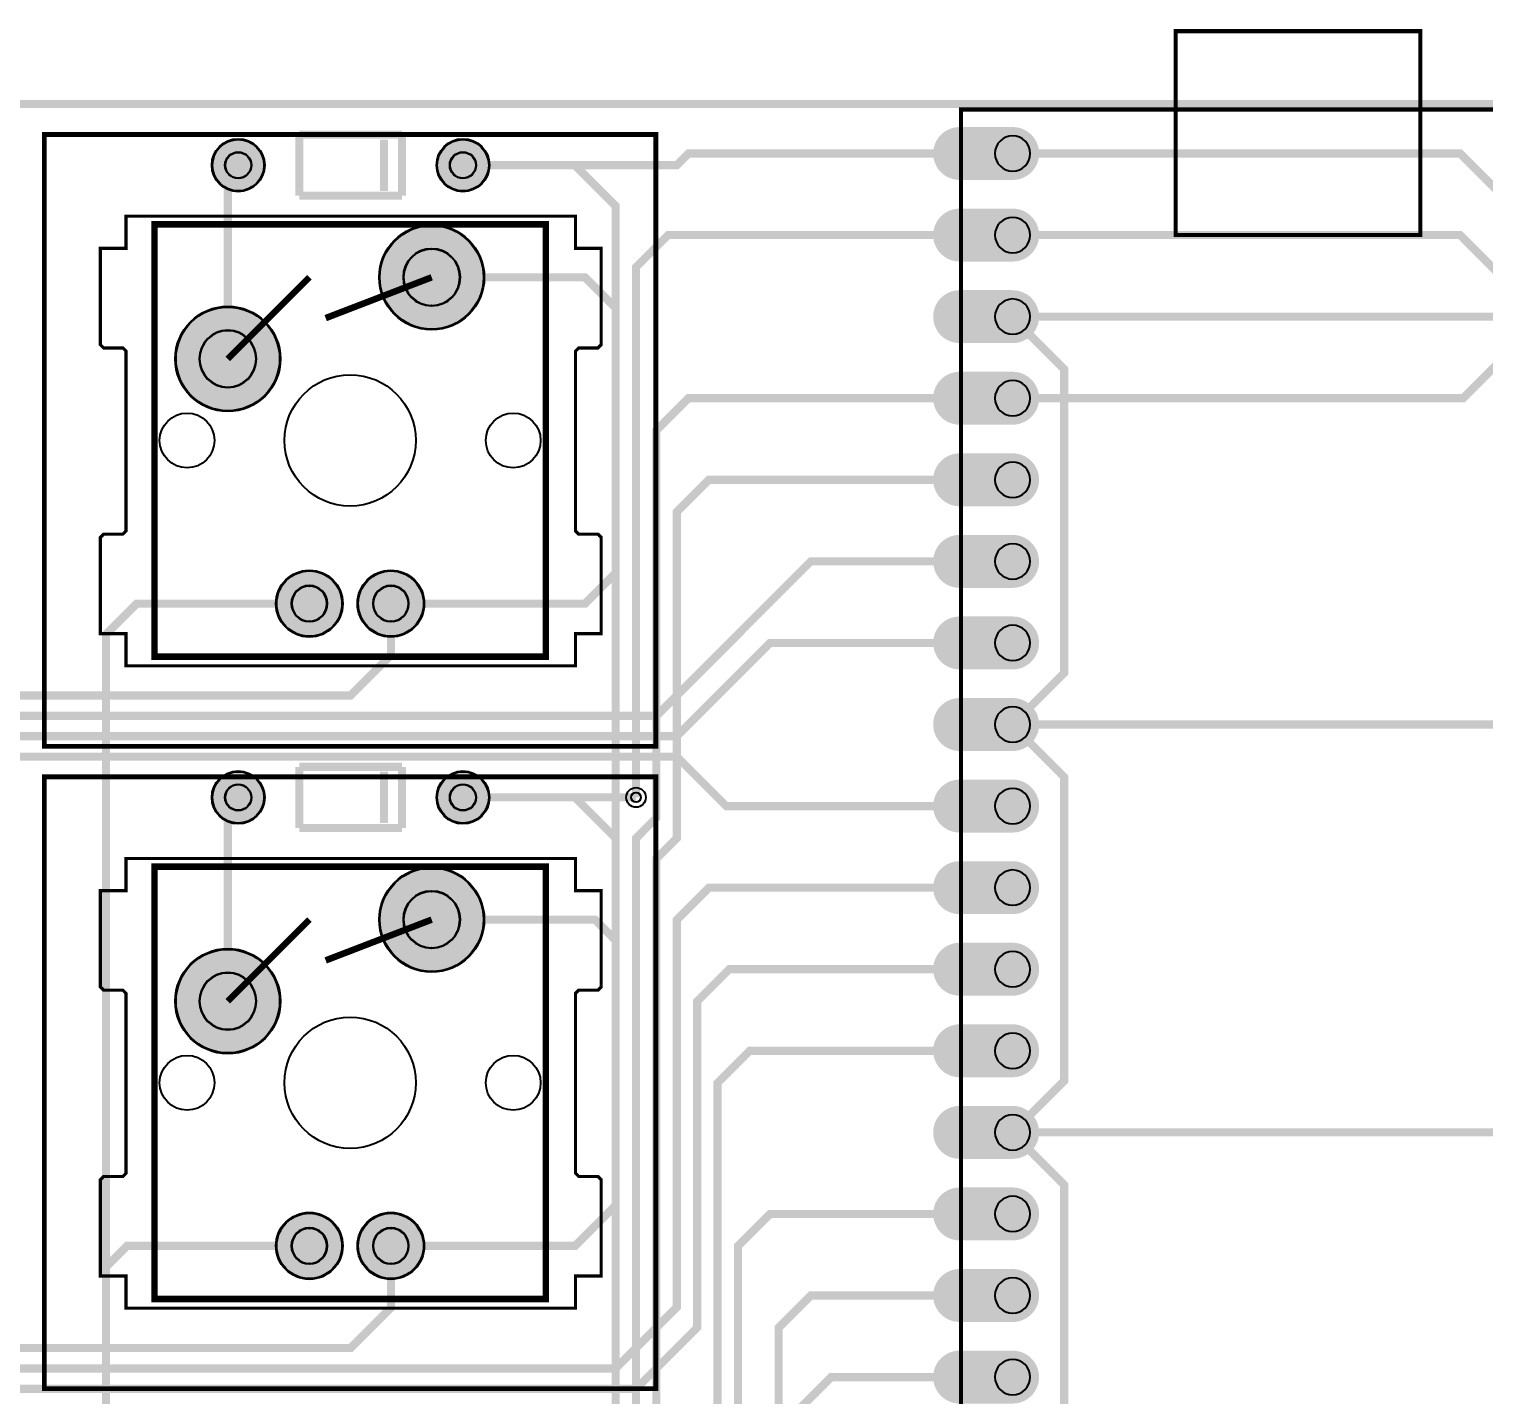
# Model space of a CAD drawing. Header units: millimetres. Extents: x 0 to 279, y -81 to 2.
# Drawn here: x 100.48 to 145.79, y -40.19 to 2.33 of the extents above; entities that cross this region are included whole.
import ezdxf

# ---------------------------------------------------------------- set-up
doc = ezdxf.new("R2010")
doc.units = ezdxf.units.MM
for name, color, linetype, true_color in [('BoardOutLine', 7, 'Continuous', 0xff00ff), ('BottomLayer', 7, 'Continuous', 0x0000ff), ('BottomSolderMaskLayer', 7, 'Continuous', 0xaa00ff), ('Document', 7, 'Continuous', 0xffffff), ('Hole', 7, 'Continuous', 0x222222), ('Multi-Layer', 7, 'Continuous', 0xc0c0c0), ('TopLayer', 7, 'Continuous', 0xff0000), ('TopSilkLayer', 7, 'Continuous', 0xffcc00), ('TopSolderMaskLayer', 7, 'Continuous', 0x800080)]:
    doc.layers.add(name, color=color, linetype=linetype, true_color=true_color)

msp = doc.modelspace()

# ---------------------------------------------------------------- hatches: boundary and pattern name
at = {"layer": 'BottomSolderMaskLayer'}
for points in [[(106.165, -1.905, 1), (107.815, -1.905, 1)], [(113.165, -1.905, 1), (114.815, -1.905, 1)], [(111.377, -5.395, 1), (114.653, -5.395, 1)], [(105.027, -7.935, 1), (108.303, -7.935, 1)], [(108.164, -15.555, 1), (110.246, -15.555, 1)], [(110.704, -15.555, 1), (112.786, -15.555, 1)], [(106.165, -21.59, 1), (107.815, -21.59, 1)], [(113.165, -21.59, 1), (114.815, -21.59, 1)], [(111.377, -25.395, 1), (114.653, -25.395, 1)], [(105.027, -27.935, 1), (108.303, -27.935, 1)], [(108.164, -35.555, 1), (110.246, -35.555, 1)], [(110.704, -35.555, 1), (112.786, -35.555, 1)]]:
    msp.add_hatch(color=256, dxfattribs=at).paths.add_polyline_path(points)
at = {"layer": 'Multi-Layer'}
for points in [[(131.11, -0.715), (131.213, -0.722), (131.315, -0.741), (131.414, -0.773), (131.508, -0.817), (131.595, -0.872), (131.675, -0.939), (131.746, -1.014), (131.806, -1.098), (131.857, -1.189), (131.895, -1.285), (131.92, -1.385), (131.933, -1.488), (131.933, -1.592), (131.92, -1.695), (131.895, -1.795), (131.857, -1.891), (131.806, -1.982), (131.746, -2.066), (131.675, -2.141), (131.595, -2.208), (131.508, -2.263), (131.414, -2.307), (131.315, -2.339), (131.213, -2.358), (131.11, -2.365), (129.46, -2.365), (129.357, -2.358), (129.255, -2.339), (129.156, -2.307), (129.063, -2.263), (128.975, -2.208), (128.895, -2.141), (128.824, -2.066), (128.764, -1.982), (128.714, -1.891), (128.675, -1.795), (128.65, -1.695), (128.637, -1.592), (128.637, -1.488), (128.65, -1.385), (128.675, -1.285), (128.714, -1.189), (128.764, -1.098), (128.824, -1.014), (128.895, -0.939), (128.975, -0.872), (129.063, -0.817), (129.156, -0.773), (129.255, -0.741), (129.357, -0.722), (129.46, -0.715)], [(106.19, -1.905, 1), (107.79, -1.905, 1)], [(113.19, -1.905, 1), (114.79, -1.905, 1)], [(131.11, -3.255), (131.213, -3.262), (131.315, -3.281), (131.414, -3.313), (131.508, -3.357), (131.595, -3.412), (131.675, -3.479), (131.746, -3.554), (131.806, -3.638), (131.857, -3.729), (131.895, -3.825), (131.92, -3.925), (131.933, -4.028), (131.933, -4.132), (131.92, -4.235), (131.895, -4.335), (131.857, -4.431), (131.806, -4.522), (131.746, -4.606), (131.675, -4.681), (131.595, -4.748), (131.508, -4.803), (131.414, -4.847), (131.315, -4.879), (131.213, -4.898), (131.11, -4.905), (129.46, -4.905), (129.357, -4.898), (129.255, -4.879), (129.156, -4.847), (129.063, -4.803), (128.975, -4.748), (128.895, -4.681), (128.824, -4.606), (128.764, -4.522), (128.714, -4.431), (128.675, -4.335), (128.65, -4.235), (128.637, -4.132), (128.637, -4.028), (128.65, -3.925), (128.675, -3.825), (128.714, -3.729), (128.764, -3.638), (128.824, -3.554), (128.895, -3.479), (128.975, -3.412), (129.063, -3.357), (129.156, -3.313), (129.255, -3.281), (129.357, -3.262), (129.46, -3.255)], [(111.402, -5.395, 1), (114.628, -5.395, 1)], [(131.11, -5.795), (131.213, -5.802), (131.315, -5.821), (131.414, -5.853), (131.508, -5.897), (131.595, -5.953), (131.675, -6.019), (131.746, -6.094), (131.806, -6.178), (131.857, -6.269), (131.895, -6.365), (131.92, -6.465), (131.933, -6.568), (131.933, -6.672), (131.92, -6.775), (131.895, -6.875), (131.857, -6.971), (131.806, -7.062), (131.746, -7.146), (131.675, -7.221), (131.595, -7.288), (131.508, -7.343), (131.414, -7.387), (131.315, -7.419), (131.213, -7.438), (131.11, -7.445), (129.46, -7.445), (129.357, -7.438), (129.255, -7.419), (129.156, -7.387), (129.063, -7.343), (128.975, -7.288), (128.895, -7.221), (128.824, -7.146), (128.764, -7.062), (128.714, -6.971), (128.675, -6.875), (128.65, -6.775), (128.637, -6.672), (128.637, -6.568), (128.65, -6.465), (128.675, -6.365), (128.714, -6.269), (128.764, -6.178), (128.824, -6.094), (128.895, -6.019), (128.975, -5.953), (129.063, -5.897), (129.156, -5.853), (129.255, -5.821), (129.357, -5.802), (129.46, -5.795)], [(105.052, -7.935, 1), (108.278, -7.935, 1)], [(131.11, -8.335), (131.213, -8.342), (131.315, -8.361), (131.414, -8.393), (131.508, -8.437), (131.595, -8.493), (131.675, -8.559), (131.746, -8.634), (131.806, -8.718), (131.857, -8.809), (131.895, -8.905), (131.92, -9.005), (131.933, -9.108), (131.933, -9.212), (131.92, -9.315), (131.895, -9.415), (131.857, -9.511), (131.806, -9.602), (131.746, -9.686), (131.675, -9.761), (131.595, -9.828), (131.508, -9.883), (131.414, -9.927), (131.315, -9.959), (131.213, -9.978), (131.11, -9.985), (129.46, -9.985), (129.357, -9.978), (129.255, -9.959), (129.156, -9.927), (129.063, -9.883), (128.975, -9.828), (128.895, -9.761), (128.824, -9.686), (128.764, -9.602), (128.714, -9.511), (128.675, -9.415), (128.65, -9.315), (128.637, -9.212), (128.637, -9.108), (128.65, -9.005), (128.675, -8.905), (128.714, -8.809), (128.764, -8.718), (128.824, -8.634), (128.895, -8.559), (128.975, -8.493), (129.063, -8.437), (129.156, -8.393), (129.255, -8.361), (129.357, -8.342), (129.46, -8.335)], [(131.11, -10.875), (131.213, -10.882), (131.315, -10.901), (131.414, -10.933), (131.508, -10.977), (131.595, -11.033), (131.675, -11.099), (131.746, -11.174), (131.806, -11.258), (131.857, -11.349), (131.895, -11.445), (131.92, -11.545), (131.933, -11.648), (131.933, -11.752), (131.92, -11.855), (131.895, -11.955), (131.857, -12.051), (131.806, -12.142), (131.746, -12.226), (131.675, -12.301), (131.595, -12.368), (131.508, -12.423), (131.414, -12.467), (131.315, -12.499), (131.213, -12.518), (131.11, -12.525), (129.46, -12.525), (129.357, -12.518), (129.255, -12.499), (129.156, -12.467), (129.063, -12.423), (128.975, -12.368), (128.895, -12.301), (128.824, -12.226), (128.764, -12.142), (128.714, -12.051), (128.675, -11.955), (128.65, -11.855), (128.637, -11.752), (128.637, -11.648), (128.65, -11.545), (128.675, -11.445), (128.714, -11.349), (128.764, -11.258), (128.824, -11.174), (128.895, -11.099), (128.975, -11.033), (129.063, -10.977), (129.156, -10.933), (129.255, -10.901), (129.357, -10.882), (129.46, -10.875)], [(131.11, -13.415), (131.213, -13.421), (131.315, -13.441), (131.414, -13.473), (131.508, -13.517), (131.595, -13.573), (131.675, -13.639), (131.746, -13.714), (131.806, -13.798), (131.857, -13.889), (131.895, -13.985), (131.92, -14.085), (131.933, -14.188), (131.933, -14.292), (131.92, -14.395), (131.895, -14.495), (131.857, -14.591), (131.806, -14.682), (131.746, -14.766), (131.675, -14.842), (131.595, -14.908), (131.508, -14.963), (131.414, -15.007), (131.315, -15.039), (131.213, -15.058), (131.11, -15.065), (129.46, -15.065), (129.357, -15.058), (129.255, -15.039), (129.156, -15.007), (129.063, -14.963), (128.975, -14.908), (128.895, -14.842), (128.824, -14.766), (128.764, -14.682), (128.714, -14.591), (128.675, -14.495), (128.65, -14.395), (128.637, -14.292), (128.637, -14.188), (128.65, -14.085), (128.675, -13.985), (128.714, -13.889), (128.764, -13.798), (128.824, -13.714), (128.895, -13.639), (128.975, -13.573), (129.063, -13.517), (129.156, -13.473), (129.255, -13.441), (129.357, -13.421), (129.46, -13.415)], [(108.189, -15.555, 1), (110.221, -15.555, 1)], [(110.729, -15.555, 1), (112.761, -15.555, 1)], [(131.11, -15.955), (131.213, -15.961), (131.315, -15.981), (131.414, -16.013), (131.508, -16.057), (131.595, -16.113), (131.675, -16.179), (131.746, -16.254), (131.806, -16.338), (131.857, -16.429), (131.895, -16.525), (131.92, -16.625), (131.933, -16.728), (131.933, -16.832), (131.92, -16.934), (131.895, -17.035), (131.857, -17.131), (131.806, -17.222), (131.746, -17.306), (131.675, -17.382), (131.595, -17.448), (131.508, -17.503), (131.414, -17.547), (131.315, -17.579), (131.213, -17.598), (131.11, -17.605), (129.46, -17.605), (129.357, -17.598), (129.255, -17.579), (129.156, -17.547), (129.063, -17.503), (128.975, -17.448), (128.895, -17.382), (128.824, -17.306), (128.764, -17.222), (128.714, -17.131), (128.675, -17.035), (128.65, -16.934), (128.637, -16.832), (128.637, -16.728), (128.65, -16.625), (128.675, -16.525), (128.714, -16.429), (128.764, -16.338), (128.824, -16.254), (128.895, -16.179), (128.975, -16.113), (129.063, -16.057), (129.156, -16.013), (129.255, -15.981), (129.357, -15.961), (129.46, -15.955)], [(131.11, -18.495), (131.213, -18.501), (131.315, -18.521), (131.414, -18.553), (131.508, -18.597), (131.595, -18.653), (131.675, -18.719), (131.746, -18.794), (131.806, -18.878), (131.857, -18.969), (131.895, -19.065), (131.92, -19.165), (131.933, -19.268), (131.933, -19.372), (131.92, -19.474), (131.895, -19.575), (131.857, -19.671), (131.806, -19.762), (131.746, -19.846), (131.675, -19.922), (131.595, -19.988), (131.508, -20.043), (131.414, -20.087), (131.315, -20.119), (131.213, -20.138), (131.11, -20.145), (129.46, -20.145), (129.357, -20.138), (129.255, -20.119), (129.156, -20.087), (129.063, -20.043), (128.975, -19.988), (128.895, -19.922), (128.824, -19.846), (128.764, -19.762), (128.714, -19.671), (128.675, -19.575), (128.65, -19.474), (128.637, -19.372), (128.637, -19.268), (128.65, -19.165), (128.675, -19.065), (128.714, -18.969), (128.764, -18.878), (128.824, -18.794), (128.895, -18.719), (128.975, -18.653), (129.063, -18.597), (129.156, -18.553), (129.255, -18.521), (129.357, -18.501), (129.46, -18.495)], [(106.19, -21.59, 1), (107.79, -21.59, 1)], [(113.19, -21.59, 1), (114.79, -21.59, 1)], [(131.11, -21.035), (131.213, -21.041), (131.315, -21.061), (131.414, -21.093), (131.508, -21.137), (131.595, -21.193), (131.675, -21.259), (131.746, -21.334), (131.806, -21.418), (131.857, -21.509), (131.895, -21.605), (131.92, -21.705), (131.933, -21.808), (131.933, -21.912), (131.92, -22.014), (131.895, -22.115), (131.857, -22.211), (131.806, -22.302), (131.746, -22.386), (131.675, -22.462), (131.595, -22.528), (131.508, -22.583), (131.414, -22.627), (131.315, -22.659), (131.213, -22.678), (131.11, -22.685), (129.46, -22.685), (129.357, -22.678), (129.255, -22.659), (129.156, -22.627), (129.063, -22.583), (128.975, -22.528), (128.895, -22.462), (128.824, -22.386), (128.764, -22.302), (128.714, -22.211), (128.675, -22.115), (128.65, -22.014), (128.637, -21.912), (128.637, -21.808), (128.65, -21.705), (128.675, -21.605), (128.714, -21.509), (128.764, -21.418), (128.824, -21.334), (128.895, -21.259), (128.975, -21.193), (129.063, -21.137), (129.156, -21.093), (129.255, -21.061), (129.357, -21.041), (129.46, -21.035)], [(111.402, -25.395, 1), (114.628, -25.395, 1)], [(131.11, -23.575), (131.213, -23.581), (131.315, -23.601), (131.414, -23.633), (131.508, -23.677), (131.595, -23.733), (131.675, -23.799), (131.746, -23.874), (131.806, -23.958), (131.857, -24.049), (131.895, -24.145), (131.92, -24.245), (131.933, -24.348), (131.933, -24.452), (131.92, -24.554), (131.895, -24.655), (131.857, -24.751), (131.806, -24.842), (131.746, -24.926), (131.675, -25.002), (131.595, -25.068), (131.508, -25.123), (131.414, -25.167), (131.315, -25.199), (131.213, -25.218), (131.11, -25.225), (129.46, -25.225), (129.357, -25.218), (129.255, -25.199), (129.156, -25.167), (129.063, -25.123), (128.975, -25.068), (128.895, -25.002), (128.824, -24.926), (128.764, -24.842), (128.714, -24.751), (128.675, -24.655), (128.65, -24.554), (128.637, -24.452), (128.637, -24.348), (128.65, -24.245), (128.675, -24.145), (128.714, -24.049), (128.764, -23.958), (128.824, -23.874), (128.895, -23.799), (128.975, -23.733), (129.063, -23.677), (129.156, -23.633), (129.255, -23.601), (129.357, -23.581), (129.46, -23.575)], [(131.11, -26.115), (131.213, -26.121), (131.315, -26.141), (131.414, -26.173), (131.508, -26.217), (131.595, -26.273), (131.675, -26.339), (131.746, -26.414), (131.806, -26.498), (131.857, -26.589), (131.895, -26.685), (131.92, -26.785), (131.933, -26.888), (131.933, -26.992), (131.92, -27.094), (131.895, -27.195), (131.857, -27.291), (131.806, -27.382), (131.746, -27.466), (131.675, -27.542), (131.595, -27.608), (131.508, -27.663), (131.414, -27.707), (131.315, -27.739), (131.213, -27.758), (131.11, -27.765), (129.46, -27.765), (129.357, -27.758), (129.255, -27.739), (129.156, -27.707), (129.063, -27.663), (128.975, -27.608), (128.895, -27.542), (128.824, -27.466), (128.764, -27.382), (128.714, -27.291), (128.675, -27.195), (128.65, -27.094), (128.637, -26.992), (128.637, -26.888), (128.65, -26.785), (128.675, -26.685), (128.714, -26.589), (128.764, -26.498), (128.824, -26.414), (128.895, -26.339), (128.975, -26.273), (129.063, -26.217), (129.156, -26.173), (129.255, -26.141), (129.357, -26.121), (129.46, -26.115)], [(105.052, -27.935, 1), (108.278, -27.935, 1)], [(131.11, -28.655), (131.213, -28.661), (131.315, -28.681), (131.414, -28.713), (131.508, -28.757), (131.595, -28.813), (131.675, -28.879), (131.746, -28.954), (131.806, -29.038), (131.857, -29.129), (131.895, -29.225), (131.92, -29.325), (131.933, -29.428), (131.933, -29.532), (131.92, -29.634), (131.895, -29.735), (131.857, -29.831), (131.806, -29.922), (131.746, -30.006), (131.675, -30.081), (131.595, -30.147), (131.508, -30.203), (131.414, -30.247), (131.315, -30.279), (131.213, -30.298), (131.11, -30.305), (129.46, -30.305), (129.357, -30.298), (129.255, -30.279), (129.156, -30.247), (129.063, -30.203), (128.975, -30.147), (128.895, -30.081), (128.824, -30.006), (128.764, -29.922), (128.714, -29.831), (128.675, -29.735), (128.65, -29.634), (128.637, -29.532), (128.637, -29.428), (128.65, -29.325), (128.675, -29.225), (128.714, -29.129), (128.764, -29.038), (128.824, -28.954), (128.895, -28.879), (128.975, -28.813), (129.063, -28.757), (129.156, -28.713), (129.255, -28.681), (129.357, -28.661), (129.46, -28.655)], [(131.11, -31.195), (131.213, -31.201), (131.315, -31.221), (131.414, -31.253), (131.508, -31.297), (131.595, -31.353), (131.675, -31.419), (131.746, -31.494), (131.806, -31.578), (131.857, -31.669), (131.895, -31.765), (131.92, -31.865), (131.933, -31.968), (131.933, -32.072), (131.92, -32.174), (131.895, -32.275), (131.857, -32.371), (131.806, -32.462), (131.746, -32.546), (131.675, -32.621), (131.595, -32.687), (131.508, -32.743), (131.414, -32.787), (131.315, -32.819), (131.213, -32.838), (131.11, -32.845), (129.46, -32.845), (129.357, -32.838), (129.255, -32.819), (129.156, -32.787), (129.063, -32.743), (128.975, -32.687), (128.895, -32.621), (128.824, -32.546), (128.764, -32.462), (128.714, -32.371), (128.675, -32.275), (128.65, -32.174), (128.637, -32.072), (128.637, -31.968), (128.65, -31.865), (128.675, -31.765), (128.714, -31.669), (128.764, -31.578), (128.824, -31.494), (128.895, -31.419), (128.975, -31.353), (129.063, -31.297), (129.156, -31.253), (129.255, -31.221), (129.357, -31.201), (129.46, -31.195)], [(131.11, -33.735), (131.213, -33.741), (131.315, -33.761), (131.414, -33.793), (131.508, -33.837), (131.595, -33.893), (131.675, -33.959), (131.746, -34.034), (131.806, -34.118), (131.857, -34.209), (131.895, -34.305), (131.92, -34.405), (131.933, -34.508), (131.933, -34.612), (131.92, -34.715), (131.895, -34.815), (131.857, -34.911), (131.806, -35.002), (131.746, -35.086), (131.675, -35.161), (131.595, -35.227), (131.508, -35.283), (131.414, -35.327), (131.315, -35.359), (131.213, -35.378), (131.11, -35.385), (129.46, -35.385), (129.357, -35.378), (129.255, -35.359), (129.156, -35.327), (129.063, -35.283), (128.975, -35.227), (128.895, -35.161), (128.824, -35.086), (128.764, -35.002), (128.714, -34.911), (128.675, -34.815), (128.65, -34.715), (128.637, -34.612), (128.637, -34.508), (128.65, -34.405), (128.675, -34.305), (128.714, -34.209), (128.764, -34.118), (128.824, -34.034), (128.895, -33.959), (128.975, -33.893), (129.063, -33.837), (129.156, -33.793), (129.255, -33.761), (129.357, -33.741), (129.46, -33.735)], [(108.189, -35.555, 1), (110.221, -35.555, 1)], [(110.729, -35.555, 1), (112.761, -35.555, 1)], [(131.11, -36.275), (131.213, -36.281), (131.315, -36.301), (131.414, -36.333), (131.508, -36.377), (131.595, -36.433), (131.675, -36.499), (131.746, -36.574), (131.806, -36.658), (131.857, -36.749), (131.895, -36.845), (131.92, -36.945), (131.933, -37.048), (131.933, -37.152), (131.92, -37.255), (131.895, -37.355), (131.857, -37.451), (131.806, -37.542), (131.746, -37.626), (131.675, -37.701), (131.595, -37.767), (131.508, -37.823), (131.414, -37.867), (131.315, -37.899), (131.213, -37.918), (131.11, -37.925), (129.46, -37.925), (129.357, -37.918), (129.255, -37.899), (129.156, -37.867), (129.063, -37.823), (128.975, -37.767), (128.895, -37.701), (128.824, -37.626), (128.764, -37.542), (128.714, -37.451), (128.675, -37.355), (128.65, -37.255), (128.637, -37.152), (128.637, -37.048), (128.65, -36.945), (128.675, -36.845), (128.714, -36.749), (128.764, -36.658), (128.824, -36.574), (128.895, -36.499), (128.975, -36.433), (129.063, -36.377), (129.156, -36.333), (129.255, -36.301), (129.357, -36.281), (129.46, -36.275)], [(131.11, -38.815), (131.213, -38.821), (131.315, -38.841), (131.414, -38.873), (131.508, -38.917), (131.595, -38.973), (131.675, -39.039), (131.746, -39.114), (131.806, -39.198), (131.857, -39.289), (131.895, -39.385), (131.92, -39.485), (131.933, -39.588), (131.933, -39.692), (131.92, -39.795), (131.895, -39.895), (131.857, -39.991), (131.806, -40.082), (131.746, -40.166), (131.675, -40.241), (131.595, -40.307), (131.508, -40.363), (131.414, -40.407), (131.315, -40.439), (131.213, -40.458), (131.11, -40.465), (129.46, -40.465), (129.357, -40.458), (129.255, -40.439), (129.156, -40.407), (129.063, -40.363), (128.975, -40.307), (128.895, -40.241), (128.824, -40.166), (128.764, -40.082), (128.714, -39.991), (128.675, -39.895), (128.65, -39.795), (128.637, -39.692), (128.637, -39.588), (128.65, -39.485), (128.675, -39.385), (128.714, -39.289), (128.764, -39.198), (128.824, -39.114), (128.895, -39.039), (128.975, -38.973), (129.063, -38.917), (129.156, -38.873), (129.255, -38.841), (129.357, -38.821), (129.46, -38.815)]]:
    msp.add_hatch(color=256, dxfattribs=at).paths.add_polyline_path(points)
at = {"layer": 'TopSolderMaskLayer'}
for points in [[(106.165, -1.905, 1), (107.815, -1.905, 1)], [(113.165, -1.905, 1), (114.815, -1.905, 1)], [(111.377, -5.395, 1), (114.653, -5.395, 1)], [(105.027, -7.935, 1), (108.303, -7.935, 1)], [(108.164, -15.555, 1), (110.246, -15.555, 1)], [(110.704, -15.555, 1), (112.786, -15.555, 1)], [(106.165, -21.59, 1), (107.815, -21.59, 1)], [(113.165, -21.59, 1), (114.815, -21.59, 1)], [(111.377, -25.395, 1), (114.653, -25.395, 1)], [(105.027, -27.935, 1), (108.303, -27.935, 1)], [(108.164, -35.555, 1), (110.246, -35.555, 1)], [(110.704, -35.555, 1), (112.786, -35.555, 1)]]:
    msp.add_hatch(color=256, dxfattribs=at).paths.add_polyline_path(points)

# ---------------------------------------------------------------- linework, layer by layer
at = {"layer": 'BoardOutLine', "const_width": 0.254}
msp.add_lwpolyline([(0, 0), (279.05, 0), (279.05, -80.95), (0, -80.95), (0, 0)], close=True, dxfattribs=at)
at = {"layer": 'BottomLayer', "const_width": 0.254}
for points in [[(131.11, -1.54), (145.05, -1.54), (146.304, -2.794), (160.401, -2.794), (162.56, -0.635), (166.37, -0.635), (167.65, -1.915), (172.316, -1.915)], [(106.665, -7.935), (106.665, -2.23), (106.99, -1.905)], [(111.745, -15.555), (117.795, -15.555), (118.745, -14.605), (118.745, -3.175), (117.475, -1.905), (113.99, -1.905)], [(131.11, -1.54), (121.015, -1.54), (120.65, -1.905), (117.475, -1.905)], [(131.11, -4.079), (145.05, -4.079), (146.304, -5.334), (158.369, -5.334), (159.385, -6.35), (159.385, -19.05), (160.655, -20.32), (166.37, -20.32), (167.65, -21.6), (172.316, -21.6)], [(131.11, -9.16), (145.145, -9.16), (146.431, -7.874), (157.734, -7.874), (158.75, -8.89), (158.75, -19.685), (160.02, -20.955), (160.02, -28.575), (161.29, -29.845), (161.29, -36.195), (162.56, -37.465), (165.1, -37.465)], [(131.11, -14.24), (124.825, -14.24), (120.015, -19.05), (19.685, -19.05), (18.415, -20.32)], [(111.745, -15.555), (111.745, -17.16), (110.49, -18.415), (12.7, -18.415), (11.745, -17.46), (11.745, -15.555)], [(131.11, -16.78), (123.555, -16.78), (120.65, -19.685), (24.765, -19.685), (23.495, -20.955), (22.86, -20.955)], [(131.11, -21.86), (122.19, -21.86), (120.65, -20.32), (40.005, -20.32), (39.37, -20.955), (38.735, -20.955)], [(106.665, -27.935), (106.665, -21.915), (106.99, -21.59)], [(113.99, -21.59), (117.475, -21.59), (118.745, -22.86), (118.745, -34.29), (117.48, -35.555), (111.745, -35.555)], [(117.475, -21.59), (119.38, -21.59)], [(131.11, -24.4), (121.65, -24.4), (120.65, -25.4), (120.65, -37.465), (118.745, -39.37), (44.45, -39.37), (43.776, -40.044), (43.18, -40.044)], [(131.11, -26.94), (122.285, -26.94), (121.285, -27.94), (121.285, -38.1), (119.38, -40.005), (60.325, -40.005), (59.69, -40.64), (58.42, -40.64)], [(131.11, -29.479), (122.921, -29.479), (121.92, -30.48), (121.92, -58.42), (120.65, -59.69), (64.135, -59.69), (63.51, -60.315), (62.865, -60.315)], [(131.11, -34.56), (123.555, -34.56), (122.555, -35.56), (122.555, -58.42), (120.65, -60.325), (80.01, -60.325), (79.375, -60.96), (78.74, -60.96)], [(11.745, -35.555), (11.745, -37.78), (12.7, -38.735), (110.49, -38.735), (111.745, -37.48), (111.745, -35.555)]]:
    msp.add_lwpolyline(points, dxfattribs=at)
at = {"layer": 'BottomSolderMaskLayer'}
for points in [[(113.018, -4.505), (113.012, -4.505)], [(113.018, -6.285), (113.012, -6.285)], [(106.668, -7.045), (106.662, -7.045)], [(106.668, -8.825), (106.662, -8.825)], [(109.208, -14.995), (109.202, -14.995)], [(111.748, -14.995), (111.742, -14.995)], [(109.208, -16.115), (109.202, -16.115)], [(111.748, -16.115), (111.742, -16.115)], [(113.018, -24.505), (113.012, -24.505)], [(113.018, -26.285), (113.012, -26.285)], [(106.668, -27.045), (106.662, -27.045)], [(106.668, -28.825), (106.662, -28.825)], [(109.208, -34.995), (109.202, -34.995)], [(111.748, -34.995), (111.742, -34.995)], [(109.208, -36.115), (109.202, -36.115)], [(111.748, -36.115), (111.742, -36.115)]]:
    msp.add_lwpolyline(points, close=True, dxfattribs=at)
for centre, radius in [((106.99, -1.905), 0.825), ((113.99, -1.905), 0.825), ((106.99, -1.905), 0.413), ((113.99, -1.905), 0.413), ((113.015, -5.395), 1.638), ((106.665, -7.935), 1.638), ((109.205, -15.555), 1.041), ((111.745, -15.555), 1.041), ((106.99, -21.59), 0.825), ((113.99, -21.59), 0.825), ((106.99, -21.59), 0.413), ((113.99, -21.59), 0.413), ((113.015, -25.395), 1.638), ((106.665, -27.935), 1.638), ((109.205, -35.555), 1.041), ((111.745, -35.555), 1.041)]:
    msp.add_circle(centre, radius, dxfattribs=at)
for centre, radius, start, end in [((113.012, -5.395), 0.89, 90, 270), ((113.018, -5.395), 0.89, 270, 90), ((106.662, -7.935), 0.89, 90, 270), ((106.668, -7.935), 0.89, 270, 90), ((109.202, -15.555), 0.56, 90, 270), ((109.208, -15.555), 0.56, 270, 90), ((111.742, -15.555), 0.56, 90, 270), ((111.748, -15.555), 0.56, 270, 90), ((113.012, -25.395), 0.89, 90, 270), ((113.018, -25.395), 0.89, 270, 90), ((106.662, -27.935), 0.89, 90, 270), ((106.668, -27.935), 0.89, 270, 90), ((109.202, -35.555), 0.56, 90, 270), ((109.208, -35.555), 0.56, 270, 90), ((111.742, -35.555), 0.56, 90, 270), ((111.748, -35.555), 0.56, 270, 90)]:
    msp.add_arc(centre, radius, start, end, dxfattribs=at)
at = {"layer": 'Document'}
for points, const_width in [([(100.95, -0.95), (120, -0.95), (120, -20), (100.95, -20), (100.95, -0.95)], 0.152), ([(117.496, -17.493), (117.496, -16.493), (118.295, -16.493), (118.295, -13.493), (118.195, -13.392), (117.595, -13.392), (117.496, -13.293), (117.496, -7.692), (117.595, -7.593), (118.195, -7.593), (118.295, -7.493), (118.295, -4.493), (117.496, -4.493), (117.496, -3.493), (103.496, -3.493), (103.496, -4.493), (102.696, -4.493), (102.696, -7.493), (102.796, -7.593), (103.396, -7.593), (103.496, -7.692), (103.496, -13.293), (103.396, -13.392), (102.796, -13.392), (102.696, -13.493), (102.696, -16.493), (103.496, -16.493), (103.496, -17.493), (117.496, -17.493)], 0.1), ([(100.95, -20.95), (120, -20.95), (120, -40), (100.95, -40), (100.95, -20.95)], 0.152), ([(117.496, -37.493), (117.496, -36.493), (118.295, -36.493), (118.295, -33.493), (118.195, -33.392), (117.595, -33.392), (117.496, -33.293), (117.496, -27.692), (117.595, -27.593), (118.195, -27.593), (118.295, -27.493), (118.295, -24.493), (117.496, -24.493), (117.496, -23.493), (103.496, -23.493), (103.496, -24.493), (102.696, -24.493), (102.696, -27.493), (102.796, -27.593), (103.396, -27.593), (103.496, -27.692), (103.496, -33.293), (103.396, -33.392), (102.796, -33.392), (102.696, -33.493), (102.696, -36.493), (103.496, -36.493), (103.496, -37.493), (117.496, -37.493)], 0.1)]:
    msp.add_lwpolyline(points, close=True, dxfattribs=dict(at, const_width=const_width))
at = {"layer": 'Hole'}
msp.add_circle((119.38, -21.59), 0.152, dxfattribs=at)
at = {"layer": 'Multi-Layer'}
for points in [[(131.11, -0.99), (131.11, -0.99)], [(131.11, -2.09), (131.11, -2.09)], [(131.11, -3.53), (131.11, -3.53)], [(113.018, -4.519), (113.012, -4.519)], [(131.11, -4.63), (131.11, -4.63)], [(113.018, -6.271), (113.012, -6.271)], [(131.11, -6.07), (131.11, -6.07)], [(106.668, -7.059), (106.662, -7.059)], [(131.11, -7.17), (131.11, -7.17)], [(106.668, -8.811), (106.662, -8.811)], [(131.11, -8.61), (131.11, -8.61)], [(131.11, -9.71), (131.11, -9.71)], [(131.11, -11.15), (131.11, -11.15)], [(131.11, -12.25), (131.11, -12.25)], [(131.11, -13.69), (131.11, -13.69)], [(131.11, -14.79), (131.11, -14.79)], [(109.208, -15.009), (109.202, -15.009)], [(111.748, -15.009), (111.742, -15.009)], [(109.208, -16.101), (109.202, -16.101)], [(111.748, -16.101), (111.742, -16.101)], [(131.11, -16.23), (131.11, -16.23)], [(131.11, -17.33), (131.11, -17.33)], [(131.11, -18.77), (131.11, -18.77)], [(131.11, -19.87), (131.11, -19.87)], [(131.11, -21.31), (131.11, -21.31)], [(131.11, -22.41), (131.11, -22.41)], [(131.11, -23.85), (131.11, -23.85)], [(113.018, -24.519), (113.012, -24.519)], [(131.11, -24.95), (131.11, -24.95)], [(113.018, -26.271), (113.012, -26.271)], [(131.11, -26.39), (131.11, -26.39)], [(106.668, -27.059), (106.662, -27.059)], [(131.11, -27.49), (131.11, -27.49)], [(106.668, -28.811), (106.662, -28.811)], [(131.11, -28.93), (131.11, -28.93)], [(131.11, -30.03), (131.11, -30.03)], [(131.11, -31.47), (131.11, -31.47)], [(131.11, -32.57), (131.11, -32.57)], [(131.11, -34.01), (131.11, -34.01)], [(109.208, -35.009), (109.202, -35.009)], [(111.748, -35.009), (111.742, -35.009)], [(131.11, -35.11), (131.11, -35.11)], [(109.208, -36.101), (109.202, -36.101)], [(111.748, -36.101), (111.742, -36.101)], [(131.11, -36.55), (131.11, -36.55)], [(131.11, -37.65), (131.11, -37.65)], [(131.11, -39.09), (131.11, -39.09)], [(131.11, -40.19), (131.11, -40.19)]]:
    msp.add_lwpolyline(points, close=True, dxfattribs=at)
for centre, radius in [((106.99, -1.905), 0.8), ((113.99, -1.905), 0.8), ((106.99, -1.905), 0.4), ((113.99, -1.905), 0.4), ((113.015, -5.395), 1.613), ((106.665, -7.935), 1.613), ((110.475, -10.475), 2.045), ((105.395, -10.475), 0.853), ((115.555, -10.475), 0.853), ((109.205, -15.555), 1.016), ((111.745, -15.555), 1.016), ((106.99, -21.59), 0.8), ((113.99, -21.59), 0.8), ((106.99, -21.59), 0.4), ((113.99, -21.59), 0.4), ((119.38, -21.59), 0.305), ((113.015, -25.395), 1.613), ((106.665, -27.935), 1.613), ((110.475, -30.475), 2.045), ((105.395, -30.475), 0.853), ((115.555, -30.475), 0.853), ((109.205, -35.555), 1.016), ((111.745, -35.555), 1.016)]:
    msp.add_circle(centre, radius, dxfattribs=at)
for centre, radius, start, end in [((131.11, -1.54), 0.55, 450, 270), ((131.11, -1.54), 0.55, 270, 450), ((131.11, -4.08), 0.55, 450, 270), ((131.11, -4.08), 0.55, 270, 450), ((113.012, -5.395), 0.876, 90, 270), ((113.018, -5.395), 0.876, 270, 90), ((131.11, -6.62), 0.55, 450, 270), ((131.11, -6.62), 0.55, 270, 450), ((106.662, -7.935), 0.876, 90, 270), ((106.668, -7.935), 0.876, 270, 90), ((131.11, -9.16), 0.55, 450, 270), ((131.11, -9.16), 0.55, 270, 450), ((131.11, -11.7), 0.55, 450, 270), ((131.11, -11.7), 0.55, 270, 450), ((131.11, -14.24), 0.55, 450, 270), ((131.11, -14.24), 0.55, 270, 450), ((109.202, -15.555), 0.546, 90, 270), ((109.208, -15.555), 0.546, 270, 90), ((111.742, -15.555), 0.546, 90, 270), ((111.748, -15.555), 0.546, 270, 90), ((131.11, -16.78), 0.55, 450, 270), ((131.11, -16.78), 0.55, 270, 450), ((131.11, -19.32), 0.55, 450, 270), ((131.11, -19.32), 0.55, 270, 450), ((131.11, -21.86), 0.55, 450, 270), ((131.11, -21.86), 0.55, 270, 450), ((131.11, -24.4), 0.55, 450, 270), ((131.11, -24.4), 0.55, 270, 450), ((113.012, -25.395), 0.876, 90, 270), ((113.018, -25.395), 0.876, 270, 90), ((131.11, -26.94), 0.55, 450, 270), ((131.11, -26.94), 0.55, 270, 450), ((106.662, -27.935), 0.876, 90, 270), ((106.668, -27.935), 0.876, 270, 90), ((131.11, -29.48), 0.55, 450, 270), ((131.11, -29.48), 0.55, 270, 450), ((131.11, -32.02), 0.55, 450, 270), ((131.11, -32.02), 0.55, 270, 450), ((131.11, -34.56), 0.55, 450, 270), ((131.11, -34.56), 0.55, 270, 450), ((109.202, -35.555), 0.546, 90, 270), ((109.208, -35.555), 0.546, 270, 90), ((111.742, -35.555), 0.546, 90, 270), ((111.748, -35.555), 0.546, 270, 90), ((131.11, -37.1), 0.55, 450, 270), ((131.11, -37.1), 0.55, 270, 450), ((131.11, -39.64), 0.55, 450, 270), ((131.11, -39.64), 0.55, 270, 450)]:
    msp.add_arc(centre, radius, start, end, dxfattribs=at)
at = {"layer": 'TopLayer', "const_width": 0.254}
for points in [[(131.11, -4.08), (120.38, -4.08), (119.38, -5.08), (119.38, -21.59)], [(113.015, -5.395), (117.79, -5.395), (118.745, -6.35), (118.745, -61.6), (122.54, -65.395)], [(131.11, -6.62), (148.89, -6.62)], [(131.11, -6.62), (131.11, -6.65), (132.715, -8.255), (132.715, -17.715), (131.11, -19.32)], [(131.11, -9.16), (121.015, -9.16), (120.015, -10.16), (120.015, -22.225), (119.38, -22.86), (119.38, -41.275)], [(131.11, -11.7), (121.65, -11.7), (120.65, -12.7), (120.65, -22.86), (120.015, -23.495), (120.015, -41.91), (119.38, -42.545), (119.38, -57.46), (123.515, -61.595)], [(109.205, -55.555), (103.815, -55.555), (102.87, -54.61), (102.87, -16.51), (103.825, -15.555), (109.205, -15.555)], [(131.11, -19.32), (131.11, -19.35), (132.715, -20.955), (132.715, -30.415), (131.11, -32.02)], [(131.11, -19.32), (148.89, -19.32)], [(113.015, -25.395), (118.1, -25.395), (118.745, -26.04)], [(131.11, -32.02), (148.89, -32.02)], [(131.11, -32.02), (131.11, -32.05), (132.715, -33.655), (132.715, -43.115), (131.11, -44.72)], [(109.205, -35.555), (103.527, -35.555), (102.87, -36.212)], [(131.11, -37.1), (124.825, -37.1), (123.825, -38.1), (123.825, -56.515), (128.27, -60.96), (128.27, -76.835), (127, -78.105)], [(131.11, -39.64), (125.46, -39.64), (124.46, -40.64), (124.46, -56.515), (128.905, -60.96), (128.905, -78.105)]]:
    msp.add_lwpolyline(points, dxfattribs=at)
at = {"layer": 'TopSilkLayer'}
for points, const_width in [([(136.19, 2.27), (143.81, 2.27), (143.81, -4.08), (136.19, -4.08), (136.19, 2.27)], 0.127), ([(104.379, -3.744), (116.571, -3.744), (116.571, -17.206), (104.379, -17.206), (104.379, -3.744)], 0.203), ([(104.379, -23.744), (116.571, -23.744), (116.571, -37.206), (104.379, -37.206), (104.379, -23.744)], 0.203)]:
    msp.add_lwpolyline(points, close=True, dxfattribs=dict(at, const_width=const_width))
for points, const_width in [([(150.49, -0.44), (150.5, -0.17), (129.5, -0.17), (129.5, -51.17), (150.5, -51.17), (150.5, -0.17)], 0.127), ([(108.89, -0.955), (108.89, -2.855)], 0.254), ([(112.09, -0.955), (108.89, -0.955)], 0.254), ([(112.09, -2.855), (112.09, -0.955)], 0.254), ([(111.527, -2.705), (111.527, -1.105)], 0.254), ([(112.09, -2.855), (108.89, -2.855)], 0.254), ([(106.665, -7.935), (109.205, -5.395)], 0.203), ([(113.015, -5.395), (109.713, -6.665)], 0.203), ([(108.89, -20.64), (108.89, -22.54)], 0.254), ([(112.09, -20.64), (108.89, -20.64)], 0.254), ([(111.527, -22.39), (111.527, -20.79)], 0.254), ([(112.09, -22.54), (112.09, -20.64)], 0.254), ([(112.09, -22.54), (108.89, -22.54)], 0.254), ([(106.665, -27.935), (109.205, -25.395)], 0.203), ([(113.015, -25.395), (109.713, -26.665)], 0.203)]:
    msp.add_lwpolyline(points, dxfattribs=dict(at, const_width=const_width))
at = {"layer": 'TopSolderMaskLayer'}
for points in [[(113.018, -4.505), (113.012, -4.505)], [(113.018, -6.285), (113.012, -6.285)], [(106.668, -7.045), (106.662, -7.045)], [(106.668, -8.825), (106.662, -8.825)], [(109.208, -14.995), (109.202, -14.995)], [(111.748, -14.995), (111.742, -14.995)], [(109.208, -16.115), (109.202, -16.115)], [(111.748, -16.115), (111.742, -16.115)], [(113.018, -24.505), (113.012, -24.505)], [(113.018, -26.285), (113.012, -26.285)], [(106.668, -27.045), (106.662, -27.045)], [(106.668, -28.825), (106.662, -28.825)], [(109.208, -34.995), (109.202, -34.995)], [(111.748, -34.995), (111.742, -34.995)], [(109.208, -36.115), (109.202, -36.115)], [(111.748, -36.115), (111.742, -36.115)]]:
    msp.add_lwpolyline(points, close=True, dxfattribs=at)
for centre, radius in [((106.99, -1.905), 0.825), ((113.99, -1.905), 0.825), ((106.99, -1.905), 0.413), ((113.99, -1.905), 0.413), ((113.015, -5.395), 1.638), ((106.665, -7.935), 1.638), ((109.205, -15.555), 1.041), ((111.745, -15.555), 1.041), ((106.99, -21.59), 0.825), ((113.99, -21.59), 0.825), ((106.99, -21.59), 0.413), ((113.99, -21.59), 0.413), ((113.015, -25.395), 1.638), ((106.665, -27.935), 1.638), ((109.205, -35.555), 1.041), ((111.745, -35.555), 1.041)]:
    msp.add_circle(centre, radius, dxfattribs=at)
for centre, radius, start, end in [((113.012, -5.395), 0.89, 90, 270), ((113.018, -5.395), 0.89, 270, 90), ((106.662, -7.935), 0.89, 90, 270), ((106.668, -7.935), 0.89, 270, 90), ((109.202, -15.555), 0.56, 90, 270), ((109.208, -15.555), 0.56, 270, 90), ((111.742, -15.555), 0.56, 90, 270), ((111.748, -15.555), 0.56, 270, 90), ((113.012, -25.395), 0.89, 90, 270), ((113.018, -25.395), 0.89, 270, 90), ((106.662, -27.935), 0.89, 90, 270), ((106.668, -27.935), 0.89, 270, 90), ((109.202, -35.555), 0.56, 90, 270), ((109.208, -35.555), 0.56, 270, 90), ((111.742, -35.555), 0.56, 90, 270), ((111.748, -35.555), 0.56, 270, 90)]:
    msp.add_arc(centre, radius, start, end, dxfattribs=at)

doc.saveas('drawing.dxf')
